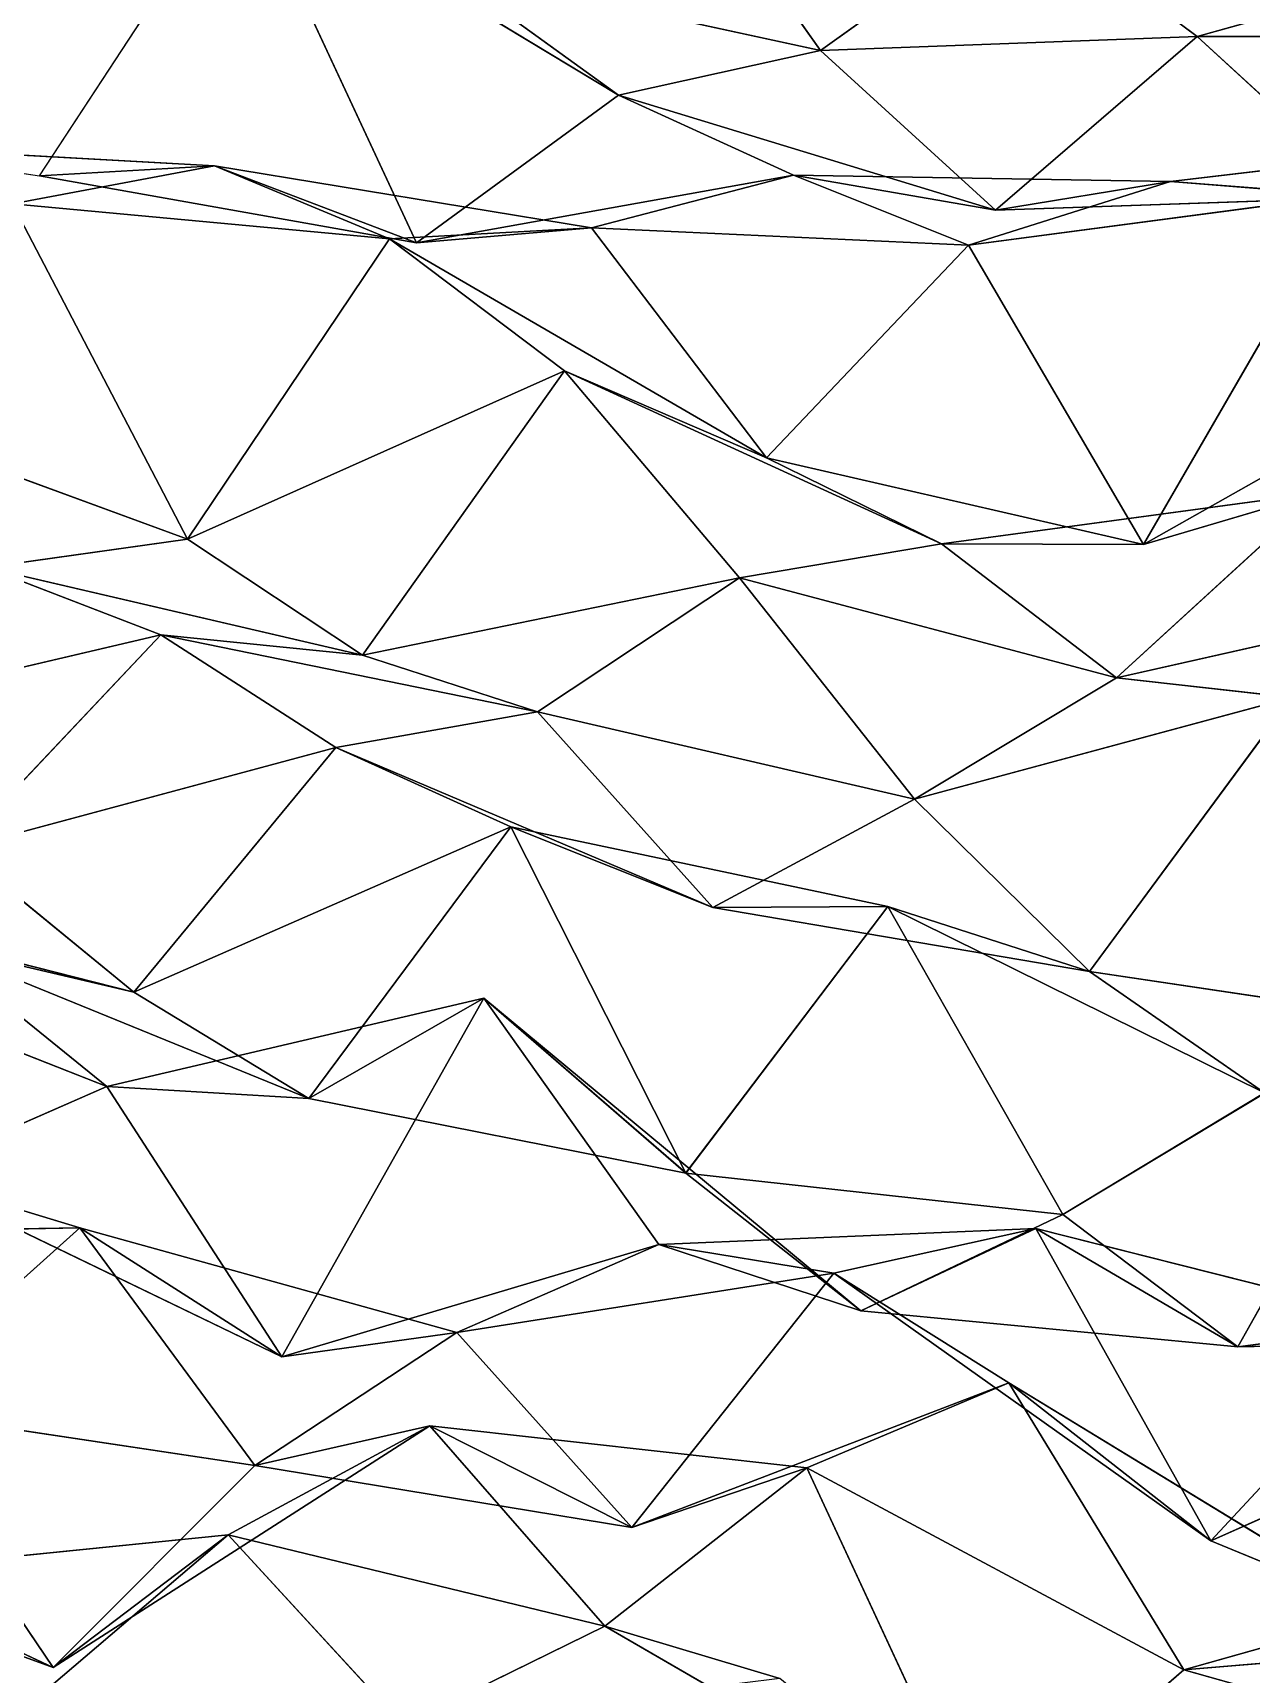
# Model space of a CAD drawing. Header units: metres. Extents: x -3703 to 431, y -1555 to 134.
# Drawn here: x -2670.3 to -2589.4, y -1173 to -1063.9 of the extents above; entities that cross this region are included whole.
import ezdxf

# ---------------------------------------------------------------- set-up
doc = ezdxf.new("R2010")
doc.units = ezdxf.units.M

msp = doc.modelspace()

# ---------------------------------------------------------------- linework, layer by layer
for p, q in [((-2629.6162, -1048.5646, -5612.9004), (-2617.9885, -1065.0527, -5649.54)), ((-2617.9885, -1065.0527, -5649.54), (-2629.6162, -1048.5646, -5612.9004)), ((-2669.8655, -1073.3942, -5689.835), (-2656.449, -1052.8721, -5666.928)), ((-2631.405, -1068.0314, -5676.3696), (-2656.449, -1052.8721, -5666.928)), ((-2656.449, -1052.8721, -5666.928), (-2644.8215, -1077.8291, -5701.6743)), ((-2644.8215, -1077.8291, -5701.6743), (-2656.449, -1052.8721, -5666.928)), ((-2656.449, -1052.8721, -5666.928), (-2631.405, -1068.0314, -5676.3696)), ((-2604.5723, -1055.4622, -5624.189), (-2617.9885, -1065.0527, -5649.54)), ((-2617.9885, -1065.0527, -5649.54), (-2604.5723, -1055.4622, -5624.189)), ((-2604.5723, -1055.4622, -5624.189), (-2592.9446, -1064.1188, -5662.58)), ((-2592.9446, -1064.1188, -5662.58), (-2604.5723, -1055.4622, -5624.189)), ((-2617.9885, -1065.0527, -5649.54), (-2643.0325, -1059.6039, -5637.9272)), ((-2643.0325, -1059.6039, -5637.9272), (-2631.405, -1068.0314, -5676.3696)), ((-2631.405, -1068.0314, -5676.3696), (-2643.0325, -1059.6039, -5637.9272)), ((-2643.0325, -1059.6039, -5637.9272), (-2617.9885, -1065.0527, -5649.54)), ((-2579.5283, -1060.3853, -5635.9194), (-2592.9446, -1064.1188, -5662.58)), ((-2592.9446, -1064.1188, -5662.58), (-2579.5283, -1060.3853, -5635.9194)), ((-2592.9446, -1064.1188, -5662.58), (-2617.9885, -1065.0527, -5649.54)), ((-2617.9885, -1065.0527, -5649.54), (-2592.9446, -1064.1188, -5662.58)), ((-2592.9446, -1064.1188, -5662.58), (-2606.361, -1075.6772, -5687.491)), ((-2606.361, -1075.6772, -5687.491), (-2592.9446, -1064.1188, -5662.58)), ((-2567.9006, -1064.1183, -5675.411), (-2592.9446, -1064.1188, -5662.58)), ((-2592.9446, -1064.1188, -5662.58), (-2567.9006, -1064.1183, -5675.411)), ((-2592.9446, -1064.1188, -5662.58), (-2581.3171, -1074.8025, -5700.518)), ((-2581.3171, -1074.8025, -5700.518), (-2592.9446, -1064.1188, -5662.58)), ((-2617.9885, -1065.0527, -5649.54), (-2631.405, -1068.0314, -5676.3696)), ((-2631.405, -1068.0314, -5676.3696), (-2617.9885, -1065.0527, -5649.54)), ((-2617.9885, -1065.0527, -5649.54), (-2606.361, -1075.6772, -5687.491)), ((-2606.361, -1075.6772, -5687.491), (-2617.9885, -1065.0527, -5649.54)), ((-2631.405, -1068.0314, -5676.3696), (-2644.8215, -1077.8291, -5701.6743)), ((-2644.8215, -1077.8291, -5701.6743), (-2631.405, -1068.0314, -5676.3696)), ((-2606.361, -1075.6772, -5687.491), (-2631.405, -1068.0314, -5676.3696)), ((-2631.405, -1068.0314, -5676.3696), (-2619.7776, -1073.3348, -5715.5103)), ((-2619.7776, -1073.3348, -5715.5103), (-2631.405, -1068.0314, -5676.3696)), ((-2631.405, -1068.0314, -5676.3696), (-2606.361, -1075.6772, -5687.491)), ((-2569.6897, -1070.7941, -5741.741), (-2594.7336, -1073.7583, -5728.247)), ((-2594.7336, -1073.7583, -5728.247), (-2569.6897, -1070.7941, -5741.741)), ((-2658.2378, -1072.7274, -5730.3105), (-2683.2817, -1071.3225, -5717.7935)), ((-2683.2817, -1071.3225, -5717.7935), (-2669.8655, -1073.3942, -5689.835)), ((-2683.2817, -1071.3225, -5717.7935), (-2658.2378, -1072.7274, -5730.3105)), ((-2658.2378, -1072.7274, -5730.3105), (-2671.6543, -1075.2384, -5757.244)), ((-2671.6543, -1075.2384, -5757.244), (-2658.2378, -1072.7274, -5730.3105)), ((-2669.8655, -1073.3942, -5689.835), (-2658.2378, -1072.7274, -5730.3105)), ((-2658.2378, -1072.7274, -5730.3105), (-2669.8655, -1073.3942, -5689.835)), ((-2644.8215, -1077.8291, -5701.6743), (-2658.2378, -1072.7274, -5730.3105)), ((-2633.1938, -1076.8315, -5742.224), (-2658.2378, -1072.7274, -5730.3105)), ((-2658.2378, -1072.7274, -5730.3105), (-2644.8215, -1077.8291, -5701.6743)), ((-2658.2378, -1072.7274, -5730.3105), (-2646.6104, -1077.5743, -5769.553)), ((-2646.6104, -1077.5743, -5769.553), (-2658.2378, -1072.7274, -5730.3105)), ((-2658.2378, -1072.7274, -5730.3105), (-2633.1938, -1076.8315, -5742.224)), ((-2619.7776, -1073.3348, -5715.5103), (-2644.8215, -1077.8291, -5701.6743)), ((-2644.8215, -1077.8291, -5701.6743), (-2619.7776, -1073.3348, -5715.5103)), ((-2619.7776, -1073.3348, -5715.5103), (-2633.1938, -1076.8315, -5742.224)), ((-2633.1938, -1076.8315, -5742.224), (-2619.7776, -1073.3348, -5715.5103)), ((-2606.361, -1075.6772, -5687.491), (-2619.7776, -1073.3348, -5715.5103)), ((-2594.7336, -1073.7583, -5728.247), (-2619.7776, -1073.3348, -5715.5103)), ((-2619.7776, -1073.3348, -5715.5103), (-2606.361, -1075.6772, -5687.491)), ((-2619.7776, -1073.3348, -5715.5103), (-2608.15, -1077.9957, -5754.795)), ((-2608.15, -1077.9957, -5754.795), (-2619.7776, -1073.3348, -5715.5103)), ((-2619.7776, -1073.3348, -5715.5103), (-2594.7336, -1073.7583, -5728.247)), ((-2644.8215, -1077.8291, -5701.6743), (-2669.8655, -1073.3942, -5689.835)), ((-2669.8655, -1073.3942, -5689.835), (-2644.8215, -1077.8291, -5701.6743)), ((-2594.7336, -1073.7583, -5728.247), (-2608.15, -1077.9957, -5754.795)), ((-2608.15, -1077.9957, -5754.795), (-2594.7336, -1073.7583, -5728.247)), ((-2606.361, -1075.6772, -5687.491), (-2594.7336, -1073.7583, -5728.247)), ((-2594.7336, -1073.7583, -5728.247), (-2606.361, -1075.6772, -5687.491)), ((-2581.3171, -1074.8025, -5700.518), (-2594.7336, -1073.7583, -5728.247)), ((-2594.7336, -1073.7583, -5728.247), (-2581.3171, -1074.8025, -5700.518)), ((-2594.7336, -1073.7583, -5728.247), (-2583.106, -1074.6803, -5768.367)), ((-2583.106, -1074.6803, -5768.367), (-2594.7336, -1073.7583, -5728.247)), ((-2646.6104, -1077.5743, -5769.553), (-2671.6543, -1075.2384, -5757.244)), ((-2671.6543, -1075.2384, -5757.244), (-2660.0269, -1097.5365, -5792.5854)), ((-2660.0269, -1097.5365, -5792.5854), (-2671.6543, -1075.2384, -5757.244)), ((-2671.6543, -1075.2384, -5757.244), (-2646.6104, -1077.5743, -5769.553)), ((-2583.106, -1074.6803, -5768.367), (-2608.15, -1077.9957, -5754.795)), ((-2608.15, -1077.9957, -5754.795), (-2583.106, -1074.6803, -5768.367)), ((-2581.3171, -1074.8025, -5700.518), (-2606.361, -1075.6772, -5687.491)), ((-2606.361, -1075.6772, -5687.491), (-2581.3171, -1074.8025, -5700.518)), ((-2583.106, -1074.6803, -5768.367), (-2596.5225, -1097.8801, -5790.675)), ((-2596.5225, -1097.8801, -5790.675), (-2583.106, -1074.6803, -5768.367)), ((-2646.6104, -1077.5743, -5769.553), (-2660.0269, -1097.5365, -5792.5854)), ((-2660.0269, -1097.5365, -5792.5854), (-2646.6104, -1077.5743, -5769.553)), ((-2633.1938, -1076.8315, -5742.224), (-2646.6104, -1077.5743, -5769.553)), ((-2646.6104, -1077.5743, -5769.553), (-2633.1938, -1076.8315, -5742.224)), ((-2621.5664, -1092.1234, -5779.131), (-2646.6104, -1077.5743, -5769.553)), ((-2646.6104, -1077.5743, -5769.553), (-2634.983, -1086.3455, -5807.919)), ((-2634.983, -1086.3455, -5807.919), (-2646.6104, -1077.5743, -5769.553)), ((-2646.6104, -1077.5743, -5769.553), (-2621.5664, -1092.1234, -5779.131)), ((-2644.8215, -1077.8291, -5701.6743), (-2633.1938, -1076.8315, -5742.224)), ((-2633.1938, -1076.8315, -5742.224), (-2644.8215, -1077.8291, -5701.6743)), ((-2608.15, -1077.9957, -5754.795), (-2633.1938, -1076.8315, -5742.224)), ((-2633.1938, -1076.8315, -5742.224), (-2621.5664, -1092.1234, -5779.131)), ((-2621.5664, -1092.1234, -5779.131), (-2633.1938, -1076.8315, -5742.224)), ((-2633.1938, -1076.8315, -5742.224), (-2608.15, -1077.9957, -5754.795)), ((-2608.15, -1077.9957, -5754.795), (-2621.5664, -1092.1234, -5779.131)), ((-2621.5664, -1092.1234, -5779.131), (-2608.15, -1077.9957, -5754.795)), ((-2608.15, -1077.9957, -5754.795), (-2596.5225, -1097.8801, -5790.675)), ((-2596.5225, -1097.8801, -5790.675), (-2608.15, -1077.9957, -5754.795)), ((-2571.4785, -1083.7283, -5806.671), (-2596.5225, -1097.8801, -5790.675)), ((-2596.5225, -1097.8801, -5790.675), (-2571.4785, -1083.7283, -5806.671)), ((-2634.983, -1086.3455, -5807.919), (-2660.0269, -1097.5365, -5792.5854)), ((-2660.0269, -1097.5365, -5792.5854), (-2634.983, -1086.3455, -5807.919)), ((-2634.983, -1086.3455, -5807.919), (-2648.3992, -1105.2341, -5831.1904)), ((-2648.3992, -1105.2341, -5831.1904), (-2634.983, -1086.3455, -5807.919)), ((-2621.5664, -1092.1234, -5779.131), (-2634.983, -1086.3455, -5807.919)), ((-2609.939, -1097.8391, -5818.18), (-2634.983, -1086.3455, -5807.919)), ((-2634.983, -1086.3455, -5807.919), (-2621.5664, -1092.1234, -5779.131)), ((-2634.983, -1086.3455, -5807.919), (-2623.3552, -1100.094, -5845.1714)), ((-2623.3552, -1100.094, -5845.1714), (-2634.983, -1086.3455, -5807.919)), ((-2634.983, -1086.3455, -5807.919), (-2609.939, -1097.8391, -5818.18)), ((-2660.0269, -1097.5365, -5792.5854), (-2685.0708, -1088.3362, -5781.8115)), ((-2685.0708, -1088.3362, -5781.8115), (-2660.0269, -1097.5365, -5792.5854)), ((-2596.5225, -1097.8801, -5790.675), (-2621.5664, -1092.1234, -5779.131)), ((-2621.5664, -1092.1234, -5779.131), (-2609.939, -1097.8391, -5818.18)), ((-2609.939, -1097.8391, -5818.18), (-2621.5664, -1092.1234, -5779.131)), ((-2621.5664, -1092.1234, -5779.131), (-2596.5225, -1097.8801, -5790.675)), ((-2584.895, -1094.4564, -5831.7676), (-2609.939, -1097.8391, -5818.18)), ((-2609.939, -1097.8391, -5818.18), (-2584.895, -1094.4564, -5831.7676)), ((-2584.895, -1094.4564, -5831.7676), (-2598.3113, -1106.7433, -5856.5156)), ((-2598.3113, -1106.7433, -5856.5156), (-2584.895, -1094.4564, -5831.7676)), ((-2596.5225, -1097.8801, -5790.675), (-2584.895, -1094.4564, -5831.7676)), ((-2584.895, -1094.4564, -5831.7676), (-2596.5225, -1097.8801, -5790.675)), ((-2660.0269, -1097.5365, -5792.5854), (-2673.443, -1099.4052, -5819.6626)), ((-2673.443, -1099.4052, -5819.6626), (-2660.0269, -1097.5365, -5792.5854)), ((-2660.0269, -1097.5365, -5792.5854), (-2648.3992, -1105.2341, -5831.1904)), ((-2648.3992, -1105.2341, -5831.1904), (-2660.0269, -1097.5365, -5792.5854)), ((-2609.939, -1097.8391, -5818.18), (-2623.3552, -1100.094, -5845.1714)), ((-2623.3552, -1100.094, -5845.1714), (-2609.939, -1097.8391, -5818.18)), ((-2596.5225, -1097.8801, -5790.675), (-2609.939, -1097.8391, -5818.18)), ((-2609.939, -1097.8391, -5818.18), (-2596.5225, -1097.8801, -5790.675)), ((-2609.939, -1097.8391, -5818.18), (-2598.3113, -1106.7433, -5856.5156)), ((-2598.3113, -1106.7433, -5856.5156), (-2609.939, -1097.8391, -5818.18)), ((-2648.3992, -1105.2341, -5831.1904), (-2673.443, -1099.4052, -5819.6626)), ((-2673.443, -1099.4052, -5819.6626), (-2661.8157, -1103.8853, -5858.988)), ((-2661.8157, -1103.8853, -5858.988), (-2673.443, -1099.4052, -5819.6626)), ((-2673.443, -1099.4052, -5819.6626), (-2648.3992, -1105.2341, -5831.1904)), ((-2623.3552, -1100.094, -5845.1714), (-2648.3992, -1105.2341, -5831.1904)), ((-2648.3992, -1105.2341, -5831.1904), (-2623.3552, -1100.094, -5845.1714)), ((-2623.3552, -1100.094, -5845.1714), (-2636.7717, -1109.0171, -5870.6714)), ((-2636.7717, -1109.0171, -5870.6714), (-2623.3552, -1100.094, -5845.1714)), ((-2598.3113, -1106.7433, -5856.5156), (-2623.3552, -1100.094, -5845.1714)), ((-2623.3552, -1100.094, -5845.1714), (-2611.7278, -1114.808, -5882.2075)), ((-2611.7278, -1114.808, -5882.2075), (-2623.3552, -1100.094, -5845.1714)), ((-2623.3552, -1100.094, -5845.1714), (-2598.3113, -1106.7433, -5856.5156)), ((-2573.2673, -1101.0924, -5870.6104), (-2598.3113, -1106.7433, -5856.5156)), ((-2598.3113, -1106.7433, -5856.5156), (-2573.2673, -1101.0924, -5870.6104)), ((-2661.8157, -1103.8853, -5858.988), (-2686.8596, -1109.7499, -5844.845)), ((-2686.8596, -1109.7499, -5844.845), (-2661.8157, -1103.8853, -5858.988)), ((-2661.8157, -1103.8853, -5858.988), (-2675.232, -1118.1117, -5883.302)), ((-2675.232, -1118.1117, -5883.302), (-2661.8157, -1103.8853, -5858.988)), ((-2648.3992, -1105.2341, -5831.1904), (-2661.8157, -1103.8853, -5858.988)), ((-2636.7717, -1109.0171, -5870.6714), (-2661.8157, -1103.8853, -5858.988)), ((-2661.8157, -1103.8853, -5858.988), (-2648.3992, -1105.2341, -5831.1904)), ((-2661.8157, -1103.8853, -5858.988), (-2650.188, -1111.3735, -5897.6396)), ((-2650.188, -1111.3735, -5897.6396), (-2661.8157, -1103.8853, -5858.988)), ((-2661.8157, -1103.8853, -5858.988), (-2636.7717, -1109.0171, -5870.6714)), ((-2648.3992, -1105.2341, -5831.1904), (-2636.7717, -1109.0171, -5870.6714)), ((-2636.7717, -1109.0171, -5870.6714), (-2648.3992, -1105.2341, -5831.1904)), ((-2598.3113, -1106.7433, -5856.5156), (-2611.7278, -1114.808, -5882.2075)), ((-2611.7278, -1114.808, -5882.2075), (-2598.3113, -1106.7433, -5856.5156)), ((-2598.3113, -1106.7433, -5856.5156), (-2586.6838, -1108.0496, -5896.55)), ((-2586.6838, -1108.0496, -5896.55), (-2598.3113, -1106.7433, -5856.5156)), ((-2586.6838, -1108.0496, -5896.55), (-2611.7278, -1114.808, -5882.2075)), ((-2611.7278, -1114.808, -5882.2075), (-2586.6838, -1108.0496, -5896.55)), ((-2586.6838, -1108.0496, -5896.55), (-2600.1, -1126.2543, -5919.9746)), ((-2600.1, -1126.2543, -5919.9746), (-2586.6838, -1108.0496, -5896.55)), ((-2636.7717, -1109.0171, -5870.6714), (-2650.188, -1111.3735, -5897.6396)), ((-2650.188, -1111.3735, -5897.6396), (-2636.7717, -1109.0171, -5870.6714)), ((-2611.7278, -1114.808, -5882.2075), (-2636.7717, -1109.0171, -5870.6714)), ((-2636.7717, -1109.0171, -5870.6714), (-2625.144, -1122.0192, -5908.0903)), ((-2625.144, -1122.0192, -5908.0903), (-2636.7717, -1109.0171, -5870.6714)), ((-2636.7717, -1109.0171, -5870.6714), (-2611.7278, -1114.808, -5882.2075)), ((-2650.188, -1111.3735, -5897.6396), (-2675.232, -1118.1117, -5883.302)), ((-2675.232, -1118.1117, -5883.302), (-2650.188, -1111.3735, -5897.6396)), ((-2650.188, -1111.3735, -5897.6396), (-2663.6045, -1127.635, -5921.4995)), ((-2663.6045, -1127.635, -5921.4995), (-2650.188, -1111.3735, -5897.6396)), ((-2625.144, -1122.0192, -5908.0903), (-2650.188, -1111.3735, -5897.6396)), ((-2650.188, -1111.3735, -5897.6396), (-2638.5605, -1116.6475, -5936.7876)), ((-2638.5605, -1116.6475, -5936.7876), (-2650.188, -1111.3735, -5897.6396)), ((-2650.188, -1111.3735, -5897.6396), (-2625.144, -1122.0192, -5908.0903)), ((-2611.7278, -1114.808, -5882.2075), (-2625.144, -1122.0192, -5908.0903)), ((-2625.144, -1122.0192, -5908.0903), (-2611.7278, -1114.808, -5882.2075)), ((-2611.7278, -1114.808, -5882.2075), (-2600.1, -1126.2543, -5919.9746)), ((-2600.1, -1126.2543, -5919.9746), (-2611.7278, -1114.808, -5882.2075)), ((-2638.5605, -1116.6475, -5936.7876), (-2663.6045, -1127.635, -5921.4995)), ((-2663.6045, -1127.635, -5921.4995), (-2638.5605, -1116.6475, -5936.7876)), ((-2638.5605, -1116.6475, -5936.7876), (-2651.977, -1134.699, -5960.246)), ((-2651.977, -1134.699, -5960.246), (-2638.5605, -1116.6475, -5936.7876)), ((-2625.144, -1122.0192, -5908.0903), (-2638.5605, -1116.6475, -5936.7876)), ((-2613.5166, -1121.9375, -5948.4355), (-2638.5605, -1116.6475, -5936.7876)), ((-2638.5605, -1116.6475, -5936.7876), (-2625.144, -1122.0192, -5908.0903)), ((-2638.5605, -1116.6475, -5936.7876), (-2626.933, -1139.6564, -5971.969)), ((-2626.933, -1139.6564, -5971.969), (-2638.5605, -1116.6475, -5936.7876)), ((-2638.5605, -1116.6475, -5936.7876), (-2613.5166, -1121.9375, -5948.4355)), ((-2675.232, -1118.1117, -5883.302), (-2663.6045, -1127.635, -5921.4995)), ((-2663.6045, -1127.635, -5921.4995), (-2675.232, -1118.1117, -5883.302)), ((-2663.6045, -1127.635, -5921.4995), (-2688.6484, -1121.3049, -5910.0835)), ((-2688.6484, -1121.3049, -5910.0835), (-2663.6045, -1127.635, -5921.4995)), ((-2613.5166, -1121.9375, -5948.4355), (-2626.933, -1139.6564, -5971.969)), ((-2626.933, -1139.6564, -5971.969), (-2613.5166, -1121.9375, -5948.4355)), ((-2625.144, -1122.0192, -5908.0903), (-2613.5166, -1121.9375, -5948.4355)), ((-2613.5166, -1121.9375, -5948.4355), (-2625.144, -1122.0192, -5908.0903)), ((-2600.1, -1126.2543, -5919.9746), (-2625.144, -1122.0192, -5908.0903)), ((-2625.144, -1122.0192, -5908.0903), (-2600.1, -1126.2543, -5919.9746)), ((-2600.1, -1126.2543, -5919.9746), (-2613.5166, -1121.9375, -5948.4355)), ((-2588.4724, -1134.319, -5958.4985), (-2613.5166, -1121.9375, -5948.4355)), ((-2613.5166, -1121.9375, -5948.4355), (-2600.1, -1126.2543, -5919.9746)), ((-2613.5166, -1121.9375, -5948.4355), (-2601.889, -1142.4236, -5984.1816)), ((-2601.889, -1142.4236, -5984.1816), (-2613.5166, -1121.9375, -5948.4355)), ((-2613.5166, -1121.9375, -5948.4355), (-2588.4724, -1134.319, -5958.4985)), ((-2665.3933, -1133.9088, -5987.9185), (-2690.4373, -1124.0388, -5977.294)), ((-2690.4373, -1124.0388, -5977.294), (-2665.3933, -1133.9088, -5987.9185)), ((-2663.6045, -1127.635, -5921.4995), (-2677.021, -1124.4818, -5949.6997)), ((-2651.977, -1134.699, -5960.246), (-2677.021, -1124.4818, -5949.6997)), ((-2677.021, -1124.4818, -5949.6997), (-2663.6045, -1127.635, -5921.4995)), ((-2677.021, -1124.4818, -5949.6997), (-2665.3933, -1133.9088, -5987.9185)), ((-2665.3933, -1133.9088, -5987.9185), (-2677.021, -1124.4818, -5949.6997)), ((-2677.021, -1124.4818, -5949.6997), (-2651.977, -1134.699, -5960.246)), ((-2575.056, -1130.0034, -5931.968), (-2600.1, -1126.2543, -5919.9746)), ((-2600.1, -1126.2543, -5919.9746), (-2588.4724, -1134.319, -5958.4985)), ((-2588.4724, -1134.319, -5958.4985), (-2600.1, -1126.2543, -5919.9746)), ((-2600.1, -1126.2543, -5919.9746), (-2575.056, -1130.0034, -5931.968)), ((-2663.6045, -1127.635, -5921.4995), (-2651.977, -1134.699, -5960.246)), ((-2651.977, -1134.699, -5960.246), (-2663.6045, -1127.635, -5921.4995)), ((-2576.845, -1127.3278, -6000.388), (-2601.889, -1142.4236, -5984.1816)), ((-2601.889, -1142.4236, -5984.1816), (-2576.845, -1127.3278, -6000.388)), ((-2576.845, -1127.3278, -6000.388), (-2590.2612, -1151.2178, -6022.5415)), ((-2590.2612, -1151.2178, -6022.5415), (-2576.845, -1127.3278, -6000.388)), ((-2640.3494, -1128.0476, -6002.06), (-2665.3933, -1133.9088, -5987.9185)), ((-2665.3933, -1133.9088, -5987.9185), (-2640.3494, -1128.0476, -6002.06)), ((-2640.3494, -1128.0476, -6002.06), (-2653.7659, -1151.8822, -6024.226)), ((-2653.7659, -1151.8822, -6024.226), (-2640.3494, -1128.0476, -6002.06)), ((-2651.977, -1134.699, -5960.246), (-2640.3494, -1128.0476, -6002.06)), ((-2640.3494, -1128.0476, -6002.06), (-2651.977, -1134.699, -5960.246)), ((-2626.933, -1139.6564, -5971.969), (-2640.3494, -1128.0476, -6002.06)), ((-2615.3054, -1148.8253, -6010.245), (-2640.3494, -1128.0476, -6002.06)), ((-2640.3494, -1128.0476, -6002.06), (-2626.933, -1139.6564, -5971.969)), ((-2640.3494, -1128.0476, -6002.06), (-2628.722, -1144.407, -6038.7285)), ((-2628.722, -1144.407, -6038.7285), (-2640.3494, -1128.0476, -6002.06)), ((-2640.3494, -1128.0476, -6002.06), (-2615.3054, -1148.8253, -6010.245)), ((-2665.3933, -1133.9088, -5987.9185), (-2678.8098, -1139.7822, -6014.1006)), ((-2678.8098, -1139.7822, -6014.1006), (-2665.3933, -1133.9088, -5987.9185)), ((-2651.977, -1134.699, -5960.246), (-2665.3933, -1133.9088, -5987.9185)), ((-2665.3933, -1133.9088, -5987.9185), (-2651.977, -1134.699, -5960.246)), ((-2665.3933, -1133.9088, -5987.9185), (-2653.7659, -1151.8822, -6024.226)), ((-2653.7659, -1151.8822, -6024.226), (-2665.3933, -1133.9088, -5987.9185)), ((-2588.4724, -1134.319, -5958.4985), (-2601.889, -1142.4236, -5984.1816)), ((-2601.889, -1142.4236, -5984.1816), (-2588.4724, -1134.319, -5958.4985)), ((-2626.933, -1139.6564, -5971.969), (-2651.977, -1134.699, -5960.246)), ((-2651.977, -1134.699, -5960.246), (-2626.933, -1139.6564, -5971.969)), ((-2653.7659, -1151.8822, -6024.226), (-2678.8098, -1139.7822, -6014.1006)), ((-2678.8098, -1139.7822, -6014.1006), (-2667.1821, -1143.2899, -6053.6426)), ((-2667.1821, -1143.2899, -6053.6426), (-2678.8098, -1139.7822, -6014.1006)), ((-2678.8098, -1139.7822, -6014.1006), (-2653.7659, -1151.8822, -6024.226)), ((-2601.889, -1142.4236, -5984.1816), (-2626.933, -1139.6564, -5971.969)), ((-2626.933, -1139.6564, -5971.969), (-2615.3054, -1148.8253, -6010.245)), ((-2615.3054, -1148.8253, -6010.245), (-2626.933, -1139.6564, -5971.969)), ((-2626.933, -1139.6564, -5971.969), (-2601.889, -1142.4236, -5984.1816)), ((-2601.889, -1142.4236, -5984.1816), (-2615.3054, -1148.8253, -6010.245)), ((-2615.3054, -1148.8253, -6010.245), (-2601.889, -1142.4236, -5984.1816)), ((-2601.889, -1142.4236, -5984.1816), (-2590.2612, -1151.2178, -6022.5415)), ((-2590.2612, -1151.2178, -6022.5415), (-2601.889, -1142.4236, -5984.1816)), ((-2667.1821, -1143.2899, -6053.6426), (-2692.226, -1143.7827, -6040.701)), ((-2692.226, -1143.7827, -6040.701), (-2667.1821, -1143.2899, -6053.6426)), ((-2667.1821, -1143.2899, -6053.6426), (-2680.5986, -1155.3253, -6078.4473)), ((-2680.5986, -1155.3253, -6078.4473), (-2667.1821, -1143.2899, -6053.6426)), ((-2653.7659, -1151.8822, -6024.226), (-2667.1821, -1143.2899, -6053.6426)), ((-2642.138, -1150.2545, -6064.9165), (-2667.1821, -1143.2899, -6053.6426)), ((-2667.1821, -1143.2899, -6053.6426), (-2653.7659, -1151.8822, -6024.226)), ((-2667.1821, -1143.2899, -6053.6426), (-2655.5544, -1159.0875, -6090.437)), ((-2655.5544, -1159.0875, -6090.437), (-2667.1821, -1143.2899, -6053.6426)), ((-2667.1821, -1143.2899, -6053.6426), (-2642.138, -1150.2545, -6064.9165)), ((-2603.6777, -1143.3475, -6051.797), (-2628.722, -1144.407, -6038.7285)), ((-2628.722, -1144.407, -6038.7285), (-2603.6777, -1143.3475, -6051.797)), ((-2603.6777, -1143.3475, -6051.797), (-2617.094, -1146.306, -6078.6304)), ((-2617.094, -1146.306, -6078.6304), (-2603.6777, -1143.3475, -6051.797)), ((-2615.3054, -1148.8253, -6010.245), (-2603.6777, -1143.3475, -6051.797)), ((-2603.6777, -1143.3475, -6051.797), (-2615.3054, -1148.8253, -6010.245)), ((-2590.2612, -1151.2178, -6022.5415), (-2603.6777, -1143.3475, -6051.797)), ((-2578.6338, -1149.6732, -6063.2134), (-2603.6777, -1143.3475, -6051.797)), ((-2603.6777, -1143.3475, -6051.797), (-2590.2612, -1151.2178, -6022.5415)), ((-2603.6777, -1143.3475, -6051.797), (-2592.05, -1164.1062, -6087.4814)), ((-2592.05, -1164.1062, -6087.4814), (-2603.6777, -1143.3475, -6051.797)), ((-2603.6777, -1143.3475, -6051.797), (-2578.6338, -1149.6732, -6063.2134)), ((-2628.722, -1144.407, -6038.7285), (-2653.7659, -1151.8822, -6024.226)), ((-2653.7659, -1151.8822, -6024.226), (-2628.722, -1144.407, -6038.7285)), ((-2628.722, -1144.407, -6038.7285), (-2642.138, -1150.2545, -6064.9165)), ((-2642.138, -1150.2545, -6064.9165), (-2628.722, -1144.407, -6038.7285)), ((-2615.3054, -1148.8253, -6010.245), (-2628.722, -1144.407, -6038.7285)), ((-2628.722, -1144.407, -6038.7285), (-2615.3054, -1148.8253, -6010.245)), ((-2628.722, -1144.407, -6038.7285), (-2617.094, -1146.306, -6078.6304)), ((-2617.094, -1146.306, -6078.6304), (-2628.722, -1144.407, -6038.7285)), ((-2617.094, -1146.306, -6078.6304), (-2642.138, -1150.2545, -6064.9165)), ((-2642.138, -1150.2545, -6064.9165), (-2617.094, -1146.306, -6078.6304)), ((-2617.094, -1146.306, -6078.6304), (-2630.5105, -1163.2219, -6102.3438)), ((-2630.5105, -1163.2219, -6102.3438), (-2617.094, -1146.306, -6078.6304)), ((-2592.05, -1164.1062, -6087.4814), (-2617.094, -1146.306, -6078.6304)), ((-2617.094, -1146.306, -6078.6304), (-2605.4666, -1153.599, -6117.3267)), ((-2605.4666, -1153.599, -6117.3267), (-2617.094, -1146.306, -6078.6304)), ((-2617.094, -1146.306, -6078.6304), (-2592.05, -1164.1062, -6087.4814)), ((-2590.2612, -1151.2178, -6022.5415), (-2615.3054, -1148.8253, -6010.245)), ((-2615.3054, -1148.8253, -6010.245), (-2590.2612, -1151.2178, -6022.5415)), ((-2578.6338, -1149.6732, -6063.2134), (-2592.05, -1164.1062, -6087.4814)), ((-2592.05, -1164.1062, -6087.4814), (-2578.6338, -1149.6732, -6063.2134)), ((-2590.2612, -1151.2178, -6022.5415), (-2578.6338, -1149.6732, -6063.2134)), ((-2578.6338, -1149.6732, -6063.2134), (-2590.2612, -1151.2178, -6022.5415)), ((-2642.138, -1150.2545, -6064.9165), (-2655.5544, -1159.0875, -6090.437)), ((-2655.5544, -1159.0875, -6090.437), (-2642.138, -1150.2545, -6064.9165)), ((-2653.7659, -1151.8822, -6024.226), (-2642.138, -1150.2545, -6064.9165)), ((-2642.138, -1150.2545, -6064.9165), (-2653.7659, -1151.8822, -6024.226)), ((-2642.138, -1150.2545, -6064.9165), (-2630.5105, -1163.2219, -6102.3438)), ((-2630.5105, -1163.2219, -6102.3438), (-2642.138, -1150.2545, -6064.9165)), ((-2565.2173, -1150.6061, -6035.51), (-2590.2612, -1151.2178, -6022.5415)), ((-2590.2612, -1151.2178, -6022.5415), (-2565.2173, -1150.6061, -6035.51)), ((-2567.006, -1152.9248, -6102.813), (-2592.05, -1164.1062, -6087.4814)), ((-2592.05, -1164.1062, -6087.4814), (-2567.006, -1152.9248, -6102.813)), ((-2605.4666, -1153.599, -6117.3267), (-2630.5105, -1163.2219, -6102.3438)), ((-2630.5105, -1163.2219, -6102.3438), (-2605.4666, -1153.599, -6117.3267)), ((-2605.4666, -1153.599, -6117.3267), (-2618.883, -1159.2405, -6143.5605)), ((-2618.883, -1159.2405, -6143.5605), (-2605.4666, -1153.599, -6117.3267)), ((-2592.05, -1164.1062, -6087.4814), (-2605.4666, -1153.599, -6117.3267)), ((-2580.4226, -1168.882, -6126.7407), (-2605.4666, -1153.599, -6117.3267)), ((-2605.4666, -1153.599, -6117.3267), (-2592.05, -1164.1062, -6087.4814)), ((-2605.4666, -1153.599, -6117.3267), (-2593.839, -1172.6708, -6153.3887)), ((-2593.839, -1172.6708, -6153.3887), (-2605.4666, -1153.599, -6117.3267)), ((-2605.4666, -1153.599, -6117.3267), (-2580.4226, -1168.882, -6126.7407)), ((-2655.5544, -1159.0875, -6090.437), (-2680.5986, -1155.3253, -6078.4473)), ((-2680.5986, -1155.3253, -6078.4473), (-2668.971, -1172.5262, -6114.9277)), ((-2668.971, -1172.5262, -6114.9277), (-2680.5986, -1155.3253, -6078.4473)), ((-2680.5986, -1155.3253, -6078.4473), (-2655.5544, -1159.0875, -6090.437)), ((-2643.927, -1156.4666, -6131.3496), (-2668.971, -1172.5262, -6114.9277)), ((-2668.971, -1172.5262, -6114.9277), (-2643.927, -1156.4666, -6131.3496)), ((-2643.927, -1156.4666, -6131.3496), (-2657.3433, -1163.7031, -6157.227)), ((-2657.3433, -1163.7031, -6157.227), (-2643.927, -1156.4666, -6131.3496)), ((-2655.5544, -1159.0875, -6090.437), (-2643.927, -1156.4666, -6131.3496)), ((-2643.927, -1156.4666, -6131.3496), (-2655.5544, -1159.0875, -6090.437)), ((-2630.5105, -1163.2219, -6102.3438), (-2643.927, -1156.4666, -6131.3496)), ((-2618.883, -1159.2405, -6143.5605), (-2643.927, -1156.4666, -6131.3496)), ((-2643.927, -1156.4666, -6131.3496), (-2630.5105, -1163.2219, -6102.3438)), ((-2643.927, -1156.4666, -6131.3496), (-2632.2993, -1169.7794, -6168.6997)), ((-2632.2993, -1169.7794, -6168.6997), (-2643.927, -1156.4666, -6131.3496)), ((-2643.927, -1156.4666, -6131.3496), (-2618.883, -1159.2405, -6143.5605)), ((-2655.5544, -1159.0875, -6090.437), (-2668.971, -1172.5262, -6114.9277)), ((-2668.971, -1172.5262, -6114.9277), (-2655.5544, -1159.0875, -6090.437)), ((-2630.5105, -1163.2219, -6102.3438), (-2655.5544, -1159.0875, -6090.437)), ((-2655.5544, -1159.0875, -6090.437), (-2630.5105, -1163.2219, -6102.3438)), ((-2618.883, -1159.2405, -6143.5605), (-2632.2993, -1169.7794, -6168.6997)), ((-2632.2993, -1169.7794, -6168.6997), (-2618.883, -1159.2405, -6143.5605)), ((-2630.5105, -1163.2219, -6102.3438), (-2618.883, -1159.2405, -6143.5605)), ((-2618.883, -1159.2405, -6143.5605), (-2630.5105, -1163.2219, -6102.3438)), ((-2593.839, -1172.6708, -6153.3887), (-2618.883, -1159.2405, -6143.5605)), ((-2618.883, -1159.2405, -6143.5605), (-2607.2554, -1184.2855, -6178.287)), ((-2607.2554, -1184.2855, -6178.287), (-2618.883, -1159.2405, -6143.5605)), ((-2618.883, -1159.2405, -6143.5605), (-2593.839, -1172.6708, -6153.3887)), ((-2668.971, -1172.5262, -6114.9277), (-2694.0151, -1163.3953, -6104.138)), ((-2694.0151, -1163.3953, -6104.138), (-2668.971, -1172.5262, -6114.9277)), ((-2657.3433, -1163.7031, -6157.227), (-2682.3875, -1166.2396, -6143.8286)), ((-2682.3875, -1166.2396, -6143.8286), (-2657.3433, -1163.7031, -6157.227)), ((-2657.3433, -1163.7031, -6157.227), (-2670.7598, -1175.1533, -6182.162)), ((-2670.7598, -1175.1533, -6182.162), (-2657.3433, -1163.7031, -6157.227)), ((-2668.971, -1172.5262, -6114.9277), (-2657.3433, -1163.7031, -6157.227)), ((-2657.3433, -1163.7031, -6157.227), (-2668.971, -1172.5262, -6114.9277)), ((-2632.2993, -1169.7794, -6168.6997), (-2657.3433, -1163.7031, -6157.227)), ((-2657.3433, -1163.7031, -6157.227), (-2645.7158, -1176.3516, -6194.725)), ((-2645.7158, -1176.3516, -6194.725), (-2657.3433, -1163.7031, -6157.227)), ((-2657.3433, -1163.7031, -6157.227), (-2632.2993, -1169.7794, -6168.6997)), ((-2592.05, -1164.1062, -6087.4814), (-2580.4226, -1168.882, -6126.7407)), ((-2580.4226, -1168.882, -6126.7407), (-2592.05, -1164.1062, -6087.4814)), ((-2668.971, -1172.5262, -6114.9277), (-2682.3875, -1166.2396, -6143.8286)), ((-2682.3875, -1166.2396, -6143.8286), (-2668.971, -1172.5262, -6114.9277)), ((-2580.4226, -1168.882, -6126.7407), (-2593.839, -1172.6708, -6153.3887)), ((-2593.839, -1172.6708, -6153.3887), (-2580.4226, -1168.882, -6126.7407)), ((-2632.2993, -1169.7794, -6168.6997), (-2645.7158, -1176.3516, -6194.725)), ((-2645.7158, -1176.3516, -6194.725), (-2632.2993, -1169.7794, -6168.6997)), ((-2607.2554, -1184.2855, -6178.287), (-2632.2993, -1169.7794, -6168.6997)), ((-2632.2993, -1169.7794, -6168.6997), (-2620.6719, -1173.2582, -6208.248)), ((-2620.6719, -1173.2582, -6208.248), (-2632.2993, -1169.7794, -6168.6997)), ((-2632.2993, -1169.7794, -6168.6997), (-2607.2554, -1184.2855, -6178.287)), ((-2568.7952, -1170.5958, -6166.684), (-2593.839, -1172.6708, -6153.3887)), ((-2593.839, -1172.6708, -6153.3887), (-2568.7952, -1170.5958, -6166.684)), ((-2593.839, -1172.6708, -6153.3887), (-2607.2554, -1184.2855, -6178.287)), ((-2607.2554, -1184.2855, -6178.287), (-2593.839, -1172.6708, -6153.3887)), ((-2593.839, -1172.6708, -6153.3887), (-2582.2114, -1175.9569, -6192.9805)), ((-2582.2114, -1175.9569, -6192.9805), (-2593.839, -1172.6708, -6153.3887))]:
    msp.add_line(p, q)
for points in [[(-2629.6162, -1048.5646, -5612.9004), (-2617.9885, -1065.0527, -5649.54), (-2643.0325, -1059.6039, -5637.9272), (-2643.0325, -1059.6038, -5637.9272)], [(-2617.9885, -1065.0527, -5649.54), (-2629.6162, -1048.5646, -5612.9004), (-2604.5723, -1055.4622, -5624.189), (-2604.5723, -1055.462, -5624.189)], [(-2656.449, -1052.8721, -5666.928), (-2644.8215, -1077.8291, -5701.6743), (-2669.8655, -1073.3942, -5689.835), (-2669.8655, -1073.394, -5689.835)], [(-2643.0325, -1059.6039, -5637.9272), (-2631.405, -1068.0314, -5676.3696), (-2656.449, -1052.8721, -5666.928), (-2656.449, -1052.872, -5666.928)], [(-2644.8215, -1077.8291, -5701.6743), (-2656.449, -1052.8721, -5666.928), (-2631.405, -1068.0314, -5676.3696), (-2631.405, -1068.0312, -5676.3696)], [(-2604.5723, -1055.4622, -5624.189), (-2592.9446, -1064.1188, -5662.58), (-2617.9885, -1065.0527, -5649.54), (-2617.9885, -1065.0526, -5649.54)], [(-2592.9446, -1064.1188, -5662.58), (-2604.5723, -1055.4622, -5624.189), (-2579.5283, -1060.3853, -5635.9194), (-2579.5283, -1060.3851, -5635.9194)], [(-2631.405, -1068.0314, -5676.3696), (-2643.0325, -1059.6039, -5637.9272), (-2617.9885, -1065.0527, -5649.54), (-2617.9885, -1065.0526, -5649.54)], [(-2579.5283, -1060.3853, -5635.9194), (-2567.9006, -1064.1183, -5675.411), (-2592.9446, -1064.1188, -5662.58), (-2592.9446, -1064.1187, -5662.58)], [(-2606.361, -1075.6772, -5687.491), (-2617.9885, -1065.0527, -5649.54), (-2592.9446, -1064.1188, -5662.58), (-2592.9446, -1064.1187, -5662.58)], [(-2592.9446, -1064.1188, -5662.58), (-2581.3171, -1074.8025, -5700.518), (-2606.361, -1075.6772, -5687.491), (-2606.361, -1075.6771, -5687.491)], [(-2581.3171, -1074.8025, -5700.518), (-2592.9446, -1064.1188, -5662.58), (-2567.9006, -1064.1183, -5675.411), (-2567.9006, -1064.1182, -5675.411)], [(-2617.9885, -1065.0527, -5649.54), (-2606.361, -1075.6772, -5687.491), (-2631.405, -1068.0314, -5676.3696), (-2631.405, -1068.0312, -5676.3696)], [(-2631.405, -1068.0314, -5676.3696), (-2619.7776, -1073.3348, -5715.5103), (-2644.8215, -1077.8291, -5701.6743), (-2644.8215, -1077.829, -5701.6743)], [(-2619.7776, -1073.3348, -5715.5103), (-2631.405, -1068.0314, -5676.3696), (-2606.361, -1075.6772, -5687.491), (-2606.361, -1075.6771, -5687.491)], [(-2583.106, -1074.6803, -5768.367), (-2594.7336, -1073.7583, -5728.247), (-2569.6897, -1070.7941, -5741.741), (-2569.6897, -1070.794, -5741.741)], [(-2581.3171, -1074.8025, -5700.518), (-2569.6897, -1070.7941, -5741.741), (-2594.7336, -1073.7583, -5728.247), (-2594.7336, -1073.7582, -5728.247)], [(-2669.8655, -1073.3942, -5689.835), (-2658.2378, -1072.7274, -5730.3105), (-2683.2817, -1071.3225, -5717.7935), (-2683.2817, -1071.3224, -5717.7935)], [(-2671.6543, -1075.2384, -5757.244), (-2683.2817, -1071.3225, -5717.7935), (-2658.2378, -1072.7274, -5730.3105), (-2658.2378, -1072.7273, -5730.3105)], [(-2658.2378, -1072.7274, -5730.3105), (-2646.6104, -1077.5743, -5769.553), (-2671.6543, -1075.2384, -5757.244), (-2671.6543, -1075.2383, -5757.244)], [(-2658.2378, -1072.7274, -5730.3105), (-2669.8655, -1073.3942, -5689.835), (-2644.8215, -1077.8291, -5701.6743), (-2644.8215, -1077.829, -5701.6743)], [(-2644.8215, -1077.8291, -5701.6743), (-2633.1938, -1076.8315, -5742.224), (-2658.2378, -1072.7274, -5730.3105), (-2658.2378, -1072.7273, -5730.3105)], [(-2646.6104, -1077.5743, -5769.553), (-2658.2378, -1072.7274, -5730.3105), (-2633.1938, -1076.8315, -5742.224), (-2633.1938, -1076.8314, -5742.224)], [(-2633.1938, -1076.8315, -5742.224), (-2644.8215, -1077.8291, -5701.6743), (-2619.7776, -1073.3348, -5715.5103), (-2619.7776, -1073.3347, -5715.5103)], [(-2619.7776, -1073.3348, -5715.5103), (-2608.15, -1077.9957, -5754.795), (-2633.1938, -1076.8315, -5742.224), (-2633.1938, -1076.8314, -5742.224)], [(-2606.361, -1075.6772, -5687.491), (-2594.7336, -1073.7583, -5728.247), (-2619.7776, -1073.3348, -5715.5103), (-2619.7776, -1073.3347, -5715.5103)], [(-2608.15, -1077.9957, -5754.795), (-2619.7776, -1073.3348, -5715.5103), (-2594.7336, -1073.7583, -5728.247), (-2594.7336, -1073.7582, -5728.247)], [(-2594.7336, -1073.7583, -5728.247), (-2583.106, -1074.6803, -5768.367), (-2608.15, -1077.9957, -5754.795), (-2608.15, -1077.9956, -5754.795)], [(-2594.7336, -1073.7583, -5728.247), (-2606.361, -1075.6772, -5687.491), (-2581.3171, -1074.8025, -5700.518), (-2581.3171, -1074.8024, -5700.518)], [(-2671.6543, -1075.2384, -5757.244), (-2660.0269, -1097.5365, -5792.5854), (-2685.0708, -1088.3362, -5781.8115), (-2685.0708, -1088.336, -5781.8115)], [(-2660.0269, -1097.5365, -5792.5854), (-2671.6543, -1075.2384, -5757.244), (-2646.6104, -1077.5743, -5769.553), (-2646.6104, -1077.5742, -5769.553)], [(-2596.5225, -1097.8801, -5790.675), (-2608.15, -1077.9957, -5754.795), (-2583.106, -1074.6803, -5768.367), (-2583.106, -1074.6802, -5768.367)], [(-2583.106, -1074.6803, -5768.367), (-2571.4785, -1083.7283, -5806.671), (-2596.5225, -1097.8801, -5790.675), (-2596.5225, -1097.88, -5790.675)], [(-2646.6104, -1077.5743, -5769.553), (-2634.983, -1086.3455, -5807.919), (-2660.0269, -1097.5365, -5792.5854), (-2660.0269, -1097.5364, -5792.5854)], [(-2633.1938, -1076.8315, -5742.224), (-2621.5664, -1092.1234, -5779.131), (-2646.6104, -1077.5743, -5769.553), (-2646.6104, -1077.5742, -5769.553)], [(-2634.983, -1086.3455, -5807.919), (-2646.6104, -1077.5743, -5769.553), (-2621.5664, -1092.1234, -5779.131), (-2621.5664, -1092.1233, -5779.131)], [(-2621.5664, -1092.1234, -5779.131), (-2633.1938, -1076.8315, -5742.224), (-2608.15, -1077.9957, -5754.795), (-2608.15, -1077.9956, -5754.795)], [(-2608.15, -1077.9957, -5754.795), (-2596.5225, -1097.8801, -5790.675), (-2621.5664, -1092.1234, -5779.131), (-2621.5664, -1092.1233, -5779.131)], [(-2584.895, -1094.4564, -5831.7676), (-2596.5225, -1097.8801, -5790.675), (-2571.4785, -1083.7283, -5806.671), (-2571.4785, -1083.7281, -5806.671)], [(-2648.3992, -1105.2341, -5831.1904), (-2660.0269, -1097.5365, -5792.5854), (-2634.983, -1086.3455, -5807.919), (-2634.983, -1086.3453, -5807.919)], [(-2634.983, -1086.3455, -5807.919), (-2623.3552, -1100.094, -5845.1714), (-2648.3992, -1105.2341, -5831.1904), (-2648.3992, -1105.234, -5831.1904)], [(-2621.5664, -1092.1234, -5779.131), (-2609.939, -1097.8391, -5818.18), (-2634.983, -1086.3455, -5807.919), (-2634.983, -1086.3453, -5807.919)], [(-2623.3552, -1100.094, -5845.1714), (-2634.983, -1086.3455, -5807.919), (-2609.939, -1097.8391, -5818.18), (-2609.939, -1097.839, -5818.18)], [(-2673.443, -1099.4052, -5819.6626), (-2685.0708, -1088.3362, -5781.8115), (-2660.0269, -1097.5365, -5792.5854), (-2660.0269, -1097.5364, -5792.5854)], [(-2609.939, -1097.8391, -5818.18), (-2621.5664, -1092.1234, -5779.131), (-2596.5225, -1097.8801, -5790.675), (-2596.5225, -1097.88, -5790.675)], [(-2598.3113, -1106.7433, -5856.5156), (-2609.939, -1097.8391, -5818.18), (-2584.895, -1094.4564, -5831.7676), (-2584.895, -1094.4563, -5831.7676)], [(-2596.5225, -1097.8801, -5790.675), (-2584.895, -1094.4564, -5831.7676), (-2609.939, -1097.8391, -5818.18), (-2609.939, -1097.839, -5818.18)], [(-2584.895, -1094.4564, -5831.7676), (-2573.2673, -1101.0924, -5870.6104), (-2598.3113, -1106.7433, -5856.5156), (-2598.3113, -1106.7432, -5856.5156)], [(-2660.0269, -1097.5365, -5792.5854), (-2648.3992, -1105.2341, -5831.1904), (-2673.443, -1099.4052, -5819.6626), (-2673.443, -1099.405, -5819.6626)], [(-2609.939, -1097.8391, -5818.18), (-2598.3113, -1106.7433, -5856.5156), (-2623.3552, -1100.094, -5845.1714), (-2623.3552, -1100.0939, -5845.1714)], [(-2673.443, -1099.4052, -5819.6626), (-2661.8157, -1103.8853, -5858.988), (-2686.8596, -1109.7499, -5844.845), (-2686.8596, -1109.7498, -5844.845)], [(-2661.8157, -1103.8853, -5858.988), (-2673.443, -1099.4052, -5819.6626), (-2648.3992, -1105.2341, -5831.1904), (-2648.3992, -1105.234, -5831.1904)], [(-2636.7717, -1109.0171, -5870.6714), (-2648.3992, -1105.2341, -5831.1904), (-2623.3552, -1100.094, -5845.1714), (-2623.3552, -1100.0939, -5845.1714)], [(-2623.3552, -1100.094, -5845.1714), (-2611.7278, -1114.808, -5882.2075), (-2636.7717, -1109.0171, -5870.6714), (-2636.7717, -1109.017, -5870.6714)], [(-2611.7278, -1114.808, -5882.2075), (-2623.3552, -1100.094, -5845.1714), (-2598.3113, -1106.7433, -5856.5156), (-2598.3113, -1106.7432, -5856.5156)], [(-2586.6838, -1108.0496, -5896.55), (-2598.3113, -1106.7433, -5856.5156), (-2573.2673, -1101.0924, -5870.6104), (-2573.2673, -1101.0923, -5870.6104)], [(-2675.232, -1118.1117, -5883.302), (-2686.8596, -1109.7499, -5844.845), (-2661.8157, -1103.8853, -5858.988), (-2661.8157, -1103.8851, -5858.988)], [(-2661.8157, -1103.8853, -5858.988), (-2650.188, -1111.3735, -5897.6396), (-2675.232, -1118.1117, -5883.302), (-2675.232, -1118.1116, -5883.302)], [(-2648.3992, -1105.2341, -5831.1904), (-2636.7717, -1109.0171, -5870.6714), (-2661.8157, -1103.8853, -5858.988), (-2661.8157, -1103.8851, -5858.988)], [(-2650.188, -1111.3735, -5897.6396), (-2661.8157, -1103.8853, -5858.988), (-2636.7717, -1109.0171, -5870.6714), (-2636.7717, -1109.017, -5870.6714)], [(-2598.3113, -1106.7433, -5856.5156), (-2586.6838, -1108.0496, -5896.55), (-2611.7278, -1114.808, -5882.2075), (-2611.7278, -1114.8079, -5882.2075)], [(-2600.1, -1126.2543, -5919.9746), (-2611.7278, -1114.808, -5882.2075), (-2586.6838, -1108.0496, -5896.55), (-2586.6838, -1108.0494, -5896.55)], [(-2586.6838, -1108.0496, -5896.55), (-2575.056, -1130.0034, -5931.968), (-2600.1, -1126.2543, -5919.9746), (-2600.1, -1126.2542, -5919.9746)], [(-2636.7717, -1109.0171, -5870.6714), (-2625.144, -1122.0192, -5908.0903), (-2650.188, -1111.3735, -5897.6396), (-2650.188, -1111.3734, -5897.6396)], [(-2625.144, -1122.0192, -5908.0903), (-2636.7717, -1109.0171, -5870.6714), (-2611.7278, -1114.808, -5882.2075), (-2611.7278, -1114.8079, -5882.2075)], [(-2663.6045, -1127.635, -5921.4995), (-2675.232, -1118.1117, -5883.302), (-2650.188, -1111.3735, -5897.6396), (-2650.188, -1111.3734, -5897.6396)], [(-2650.188, -1111.3735, -5897.6396), (-2638.5605, -1116.6475, -5936.7876), (-2663.6045, -1127.635, -5921.4995), (-2663.6045, -1127.6349, -5921.4995)], [(-2638.5605, -1116.6475, -5936.7876), (-2650.188, -1111.3735, -5897.6396), (-2625.144, -1122.0192, -5908.0903), (-2625.144, -1122.019, -5908.0903)], [(-2611.7278, -1114.808, -5882.2075), (-2600.1, -1126.2543, -5919.9746), (-2625.144, -1122.0192, -5908.0903), (-2625.144, -1122.019, -5908.0903)], [(-2651.977, -1134.699, -5960.246), (-2663.6045, -1127.635, -5921.4995), (-2638.5605, -1116.6475, -5936.7876), (-2638.5605, -1116.6473, -5936.7876)], [(-2638.5605, -1116.6475, -5936.7876), (-2626.933, -1139.6564, -5971.969), (-2651.977, -1134.699, -5960.246), (-2651.977, -1134.6989, -5960.246)], [(-2625.144, -1122.0192, -5908.0903), (-2613.5166, -1121.9375, -5948.4355), (-2638.5605, -1116.6475, -5936.7876), (-2638.5605, -1116.6473, -5936.7876)], [(-2626.933, -1139.6564, -5971.969), (-2638.5605, -1116.6475, -5936.7876), (-2613.5166, -1121.9375, -5948.4355), (-2613.5166, -1121.9374, -5948.4355)], [(-2675.232, -1118.1117, -5883.302), (-2663.6045, -1127.635, -5921.4995), (-2688.6484, -1121.3049, -5910.0835), (-2688.6484, -1121.3048, -5910.0835)], [(-2677.021, -1124.4818, -5949.6997), (-2688.6484, -1121.3049, -5910.0835), (-2663.6045, -1127.635, -5921.4995), (-2663.6045, -1127.6349, -5921.4995)], [(-2613.5166, -1121.9375, -5948.4355), (-2601.889, -1142.4236, -5984.1816), (-2626.933, -1139.6564, -5971.969), (-2626.933, -1139.6562, -5971.969)], [(-2613.5166, -1121.9375, -5948.4355), (-2625.144, -1122.0192, -5908.0903), (-2600.1, -1126.2543, -5919.9746), (-2600.1, -1126.2542, -5919.9746)], [(-2600.1, -1126.2543, -5919.9746), (-2588.4724, -1134.319, -5958.4985), (-2613.5166, -1121.9375, -5948.4355), (-2613.5166, -1121.9374, -5948.4355)], [(-2601.889, -1142.4236, -5984.1816), (-2613.5166, -1121.9375, -5948.4355), (-2588.4724, -1134.319, -5958.4985), (-2588.4724, -1134.3188, -5958.4985)], [(-2677.021, -1124.4818, -5949.6997), (-2665.3933, -1133.9088, -5987.9185), (-2690.4373, -1124.0388, -5977.294), (-2690.4373, -1124.0387, -5977.294)], [(-2678.8098, -1139.7822, -6014.1006), (-2690.4373, -1124.0388, -5977.294), (-2665.3933, -1133.9088, -5987.9185), (-2665.3933, -1133.9087, -5987.9185)], [(-2663.6045, -1127.635, -5921.4995), (-2651.977, -1134.699, -5960.246), (-2677.021, -1124.4818, -5949.6997), (-2677.021, -1124.4817, -5949.6997)], [(-2665.3933, -1133.9088, -5987.9185), (-2677.021, -1124.4818, -5949.6997), (-2651.977, -1134.699, -5960.246), (-2651.977, -1134.6989, -5960.246)], [(-2588.4724, -1134.319, -5958.4985), (-2600.1, -1126.2543, -5919.9746), (-2575.056, -1130.0034, -5931.968), (-2575.056, -1130.0033, -5931.968)], [(-2590.2612, -1151.2178, -6022.5415), (-2601.889, -1142.4236, -5984.1816), (-2576.845, -1127.3278, -6000.388), (-2576.845, -1127.3276, -6000.388)], [(-2588.4724, -1134.319, -5958.4985), (-2576.845, -1127.3278, -6000.388), (-2601.889, -1142.4236, -5984.1816), (-2601.889, -1142.4235, -5984.1816)], [(-2576.845, -1127.3278, -6000.388), (-2565.2173, -1150.6061, -6035.51), (-2590.2612, -1151.2178, -6022.5415), (-2590.2612, -1151.2177, -6022.5415)], [(-2653.7659, -1151.8822, -6024.226), (-2665.3933, -1133.9088, -5987.9185), (-2640.3494, -1128.0476, -6002.06), (-2640.3494, -1128.0475, -6002.06)], [(-2651.977, -1134.699, -5960.246), (-2640.3494, -1128.0476, -6002.06), (-2665.3933, -1133.9088, -5987.9185), (-2665.3933, -1133.9087, -5987.9185)], [(-2640.3494, -1128.0476, -6002.06), (-2628.722, -1144.407, -6038.7285), (-2653.7659, -1151.8822, -6024.226), (-2653.7659, -1151.8821, -6024.226)], [(-2640.3494, -1128.0476, -6002.06), (-2651.977, -1134.699, -5960.246), (-2626.933, -1139.6564, -5971.969), (-2626.933, -1139.6562, -5971.969)], [(-2626.933, -1139.6564, -5971.969), (-2615.3054, -1148.8253, -6010.245), (-2640.3494, -1128.0476, -6002.06), (-2640.3494, -1128.0475, -6002.06)], [(-2628.722, -1144.407, -6038.7285), (-2640.3494, -1128.0476, -6002.06), (-2615.3054, -1148.8253, -6010.245), (-2615.3054, -1148.8252, -6010.245)], [(-2665.3933, -1133.9088, -5987.9185), (-2653.7659, -1151.8822, -6024.226), (-2678.8098, -1139.7822, -6014.1006), (-2678.8098, -1139.7821, -6014.1006)], [(-2678.8098, -1139.7822, -6014.1006), (-2667.1821, -1143.2899, -6053.6426), (-2692.226, -1143.7827, -6040.701), (-2692.226, -1143.7826, -6040.701)], [(-2667.1821, -1143.2899, -6053.6426), (-2678.8098, -1139.7822, -6014.1006), (-2653.7659, -1151.8822, -6024.226), (-2653.7659, -1151.8821, -6024.226)], [(-2615.3054, -1148.8253, -6010.245), (-2626.933, -1139.6564, -5971.969), (-2601.889, -1142.4236, -5984.1816), (-2601.889, -1142.4235, -5984.1816)], [(-2601.889, -1142.4236, -5984.1816), (-2590.2612, -1151.2178, -6022.5415), (-2615.3054, -1148.8253, -6010.245), (-2615.3054, -1148.8252, -6010.245)], [(-2680.5986, -1155.3253, -6078.4473), (-2692.226, -1143.7827, -6040.701), (-2667.1821, -1143.2899, -6053.6426), (-2667.1821, -1143.2898, -6053.6426)], [(-2667.1821, -1143.2899, -6053.6426), (-2655.5544, -1159.0875, -6090.437), (-2680.5986, -1155.3253, -6078.4473), (-2680.5986, -1155.3252, -6078.4473)], [(-2653.7659, -1151.8822, -6024.226), (-2642.138, -1150.2545, -6064.9165), (-2667.1821, -1143.2899, -6053.6426), (-2667.1821, -1143.2898, -6053.6426)], [(-2655.5544, -1159.0875, -6090.437), (-2667.1821, -1143.2899, -6053.6426), (-2642.138, -1150.2545, -6064.9165), (-2642.138, -1150.2544, -6064.9165)], [(-2617.094, -1146.306, -6078.6304), (-2628.722, -1144.407, -6038.7285), (-2603.6777, -1143.3475, -6051.797), (-2603.6777, -1143.3474, -6051.797)], [(-2615.3054, -1148.8253, -6010.245), (-2603.6777, -1143.3475, -6051.797), (-2628.722, -1144.407, -6038.7285), (-2628.722, -1144.4069, -6038.7285)], [(-2603.6777, -1143.3475, -6051.797), (-2592.05, -1164.1062, -6087.4814), (-2617.094, -1146.306, -6078.6304), (-2617.094, -1146.3059, -6078.6304)], [(-2603.6777, -1143.3475, -6051.797), (-2615.3054, -1148.8253, -6010.245), (-2590.2612, -1151.2178, -6022.5415), (-2590.2612, -1151.2177, -6022.5415)], [(-2590.2612, -1151.2178, -6022.5415), (-2578.6338, -1149.6732, -6063.2134), (-2603.6777, -1143.3475, -6051.797), (-2603.6777, -1143.3474, -6051.797)], [(-2592.05, -1164.1062, -6087.4814), (-2603.6777, -1143.3475, -6051.797), (-2578.6338, -1149.6732, -6063.2134), (-2578.6338, -1149.6731, -6063.2134)], [(-2642.138, -1150.2545, -6064.9165), (-2653.7659, -1151.8822, -6024.226), (-2628.722, -1144.407, -6038.7285), (-2628.722, -1144.4069, -6038.7285)], [(-2628.722, -1144.407, -6038.7285), (-2617.094, -1146.306, -6078.6304), (-2642.138, -1150.2545, -6064.9165), (-2642.138, -1150.2544, -6064.9165)], [(-2630.5105, -1163.2219, -6102.3438), (-2642.138, -1150.2545, -6064.9165), (-2617.094, -1146.306, -6078.6304), (-2617.094, -1146.3059, -6078.6304)], [(-2617.094, -1146.306, -6078.6304), (-2605.4666, -1153.599, -6117.3267), (-2630.5105, -1163.2219, -6102.3438), (-2630.5105, -1163.2218, -6102.3438)], [(-2605.4666, -1153.599, -6117.3267), (-2617.094, -1146.306, -6078.6304), (-2592.05, -1164.1062, -6087.4814), (-2592.05, -1164.1061, -6087.4814)], [(-2578.6338, -1149.6732, -6063.2134), (-2567.006, -1152.9248, -6102.813), (-2592.05, -1164.1062, -6087.4814), (-2592.05, -1164.1061, -6087.4814)], [(-2578.6338, -1149.6732, -6063.2134), (-2590.2612, -1151.2178, -6022.5415), (-2565.2173, -1150.6061, -6035.51), (-2565.2173, -1150.606, -6035.51)], [(-2642.138, -1150.2545, -6064.9165), (-2630.5105, -1163.2219, -6102.3438), (-2655.5544, -1159.0875, -6090.437), (-2655.5544, -1159.0874, -6090.437)], [(-2580.4226, -1168.882, -6126.7407), (-2592.05, -1164.1062, -6087.4814), (-2567.006, -1152.9248, -6102.813), (-2567.006, -1152.9247, -6102.813)], [(-2618.883, -1159.2405, -6143.5605), (-2630.5105, -1163.2219, -6102.3438), (-2605.4666, -1153.599, -6117.3267), (-2605.4666, -1153.5989, -6117.3267)], [(-2605.4666, -1153.599, -6117.3267), (-2593.839, -1172.6708, -6153.3887), (-2618.883, -1159.2405, -6143.5605), (-2618.883, -1159.2404, -6143.5605)], [(-2592.05, -1164.1062, -6087.4814), (-2580.4226, -1168.882, -6126.7407), (-2605.4666, -1153.599, -6117.3267), (-2605.4666, -1153.5989, -6117.3267)], [(-2593.839, -1172.6708, -6153.3887), (-2605.4666, -1153.599, -6117.3267), (-2580.4226, -1168.882, -6126.7407), (-2580.4226, -1168.8818, -6126.7407)], [(-2680.5986, -1155.3253, -6078.4473), (-2668.971, -1172.5262, -6114.9277), (-2694.0151, -1163.3953, -6104.138), (-2694.0151, -1163.3951, -6104.138)], [(-2668.971, -1172.5262, -6114.9277), (-2680.5986, -1155.3253, -6078.4473), (-2655.5544, -1159.0875, -6090.437), (-2655.5544, -1159.0874, -6090.437)], [(-2657.3433, -1163.7031, -6157.227), (-2668.971, -1172.5262, -6114.9277), (-2643.927, -1156.4666, -6131.3496), (-2643.927, -1156.4664, -6131.3496)], [(-2655.5544, -1159.0875, -6090.437), (-2643.927, -1156.4666, -6131.3496), (-2668.971, -1172.5262, -6114.9277), (-2668.971, -1172.5261, -6114.9277)], [(-2643.927, -1156.4666, -6131.3496), (-2632.2993, -1169.7794, -6168.6997), (-2657.3433, -1163.7031, -6157.227), (-2657.3433, -1163.703, -6157.227)], [(-2643.927, -1156.4666, -6131.3496), (-2655.5544, -1159.0875, -6090.437), (-2630.5105, -1163.2219, -6102.3438), (-2630.5105, -1163.2218, -6102.3438)], [(-2630.5105, -1163.2219, -6102.3438), (-2618.883, -1159.2405, -6143.5605), (-2643.927, -1156.4666, -6131.3496), (-2643.927, -1156.4664, -6131.3496)], [(-2632.2993, -1169.7794, -6168.6997), (-2643.927, -1156.4666, -6131.3496), (-2618.883, -1159.2405, -6143.5605), (-2618.883, -1159.2404, -6143.5605)], [(-2618.883, -1159.2405, -6143.5605), (-2607.2554, -1184.2855, -6178.287), (-2632.2993, -1169.7794, -6168.6997), (-2632.2993, -1169.7793, -6168.6997)], [(-2607.2554, -1184.2855, -6178.287), (-2618.883, -1159.2405, -6143.5605), (-2593.839, -1172.6708, -6153.3887), (-2593.839, -1172.6707, -6153.3887)], [(-2682.3875, -1166.2396, -6143.8286), (-2694.0151, -1163.3953, -6104.138), (-2668.971, -1172.5262, -6114.9277), (-2668.971, -1172.5261, -6114.9277)], [(-2670.7598, -1175.1533, -6182.162), (-2682.3875, -1166.2396, -6143.8286), (-2657.3433, -1163.7031, -6157.227), (-2657.3433, -1163.703, -6157.227)], [(-2668.971, -1172.5262, -6114.9277), (-2657.3433, -1163.7031, -6157.227), (-2682.3875, -1166.2396, -6143.8286), (-2682.3875, -1166.2395, -6143.8286)], [(-2657.3433, -1163.7031, -6157.227), (-2645.7158, -1176.3516, -6194.725), (-2670.7598, -1175.1533, -6182.162), (-2670.7598, -1175.1532, -6182.162)], [(-2645.7158, -1176.3516, -6194.725), (-2657.3433, -1163.7031, -6157.227), (-2632.2993, -1169.7794, -6168.6997), (-2632.2993, -1169.7793, -6168.6997)], [(-2580.4226, -1168.882, -6126.7407), (-2568.7952, -1170.5958, -6166.684), (-2593.839, -1172.6708, -6153.3887), (-2593.839, -1172.6707, -6153.3887)], [(-2632.2993, -1169.7794, -6168.6997), (-2620.6719, -1173.2582, -6208.248), (-2645.7158, -1176.3516, -6194.725), (-2645.7158, -1176.3514, -6194.725)], [(-2620.6719, -1173.2582, -6208.248), (-2632.2993, -1169.7794, -6168.6997), (-2607.2554, -1184.2855, -6178.287), (-2607.2554, -1184.2854, -6178.287)], [(-2582.2114, -1175.9569, -6192.9805), (-2593.839, -1172.6708, -6153.3887), (-2568.7952, -1170.5958, -6166.684), (-2568.7952, -1170.5957, -6166.684)], [(-2593.839, -1172.6708, -6153.3887), (-2582.2114, -1175.9569, -6192.9805), (-2607.2554, -1184.2855, -6178.287), (-2607.2554, -1184.2854, -6178.287)]]:
    msp.add_3dface(points)

doc.saveas('drawing.dxf')
